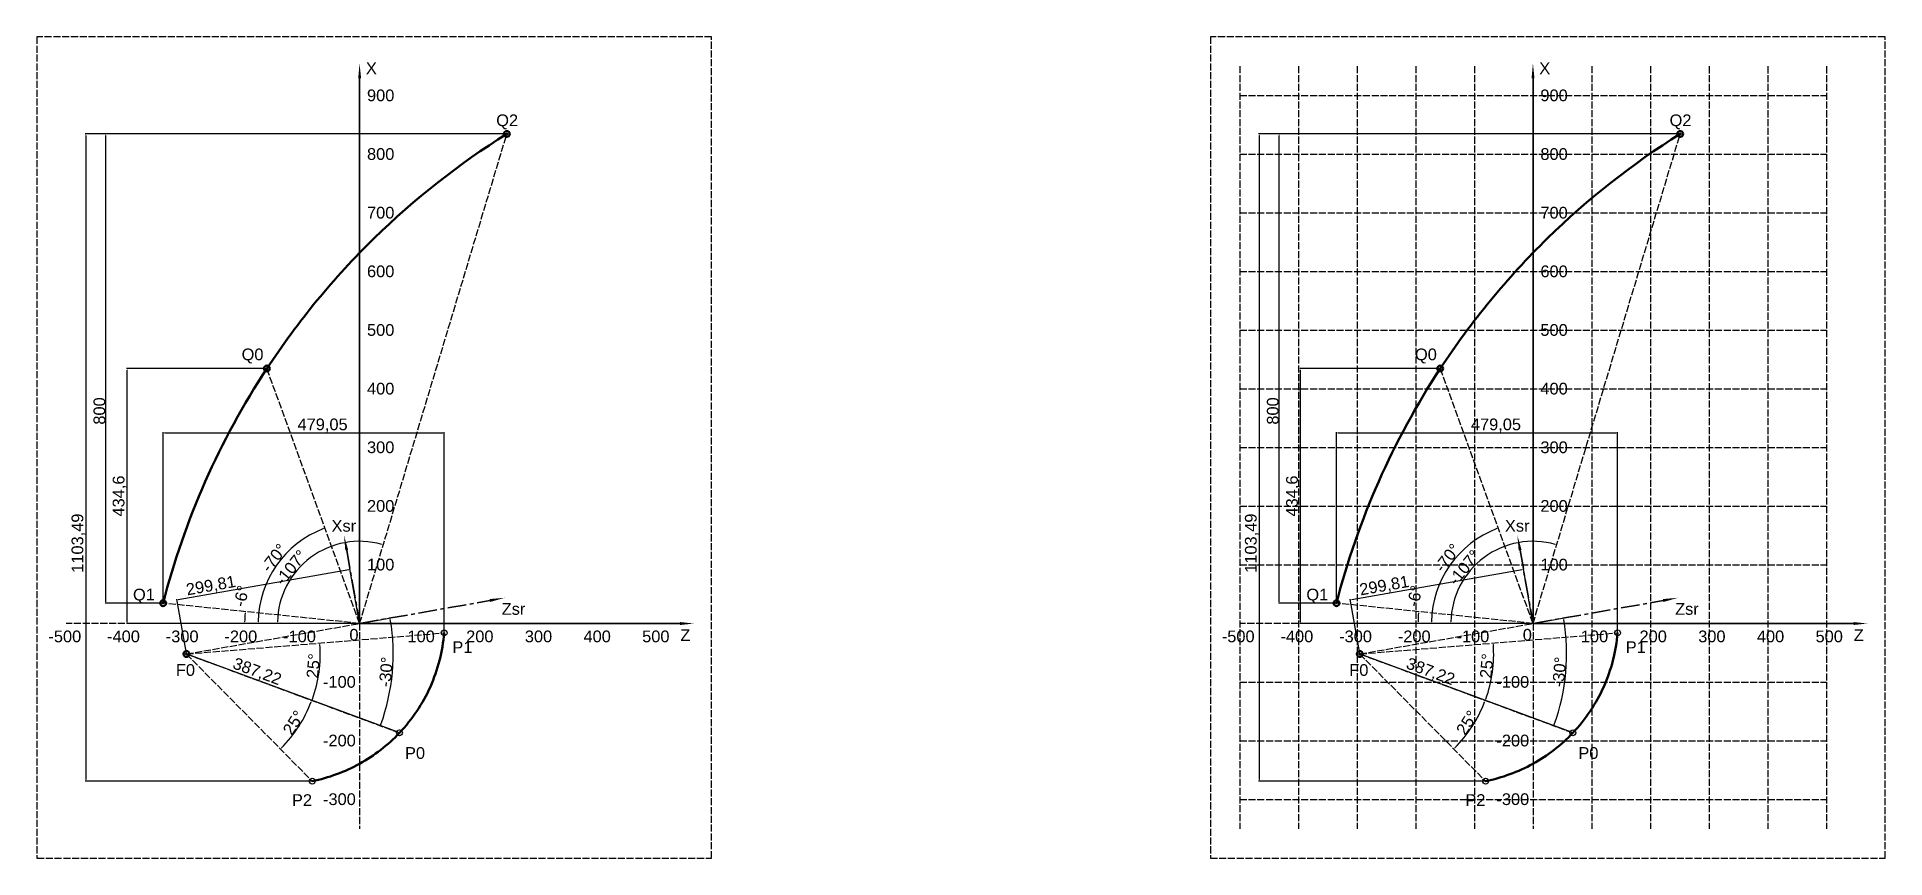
# Model space of a CAD drawing. Header units: millimetres. Extents: x 119 to 3269, y 1702 to 3102.
import ezdxf

# ---------------------------------------------------------------- set-up
doc = ezdxf.new("R2010")
doc.units = ezdxf.units.MM
doc.header["$PDMODE"] = 32
doc.header["$PDSIZE"] = 10
doc.linetypes.add('ACAD_ISO02W100', pattern=[15, 12, -3])
doc.linetypes.add('осевая', pattern=[50.8, 31.75, -6.35, 6.35, -6.35])
doc.styles.get("Standard").update_dxf_attribs({"font": 'arial.ttf'})
doc.styles.add('Аннотативный', font='arial.ttf')
doc.dimstyles.new('ISO-25', dxfattribs={"dimtxt": 2.5, "dimasz": 2.5, "dimexe": 1.25, "dimexo": 0.625, "dimtad": 1, "dimtxsty": 'Standard', "dimcen": 2.5, "dimadec": 0, "dimazin": 0, "dimtfac": 1, "dimtmove": 0, "dimatfit": 3, "dimfxl": 1, "dimarcsym": 0})

# ---------------------------------------------------------------- blocks, each defined once
blk = doc.blocks.new('*D1')
at = {"color": 0, "linetype": 'ByBlock', "lineweight": -2, "transparency": 16777216}
blk.add_arc((2669.2, 2102.3), 196.1, 174.8337, 179.2551, dxfattribs=at)
at = {"color": 0, "linetype": 'ByBlock', "transparency": 16777216}
for points in [[(2473.5, 2120), (2474.3, 2120), (2474.1, 2122.5)], [(2473.5, 2104.9), (2472.7, 2104.9), (2473.1, 2102.4)]]:
    blk.add_solid(points, dxfattribs=at)
at = {"layer": 'Defpoints', "color": 0, "linetype": 'ByBlock', "transparency": 16777216}
for p in [(2334.2, 2136.9), (2169.2, 2102.5), (2473.2, 2109.1), (2669.2, 2102.3), (3169.2, 2102.2)]:
    blk.add_point(p, dxfattribs=at)
at = {"color": 0, "linetype": 'ByBlock', "transparency": 16777216, "insert": (2467.6, 2149), "char_height": 2.5, "attachment_point": 5, "rotation": 76.9608}
blk.add_mtext('{\\H8x;-6°}', dxfattribs=at)
blk = doc.blocks.new('*D2')
at = {"color": 0, "linetype": 'ByBlock', "lineweight": -2, "transparency": 16777216}
blk.add_arc((2669.2, 2102.3), 173, 110.8216, 179.1577, dxfattribs=at)
at = {"color": 0, "linetype": 'ByBlock', "transparency": 16777216}
for points in [[(2607.5, 2264.5), (2607.8, 2263.7), (2610, 2264.9)], [(2496.6, 2104.9), (2495.8, 2104.9), (2496.2, 2102.4)]]:
    blk.add_solid(points, dxfattribs=at)
at = {"layer": 'Defpoints', "color": 0, "linetype": 'ByBlock', "transparency": 16777216}
for p in [(2511, 2536.9), (2510.3, 2170.9), (2169.2, 2102.5), (2669.2, 2102.3), (3169.2, 2102.2)]:
    blk.add_point(p, dxfattribs=at)
at = {"color": 0, "linetype": 'ByBlock', "transparency": 16777216, "insert": (2523.2, 2214.1), "char_height": 2.5, "attachment_point": 5, "rotation": 52.5761}
blk.add_mtext('{\\H8x;-70°}', dxfattribs=at)
blk = doc.blocks.new('*D3')
at = {"color": 0, "linetype": 'ByBlock', "lineweight": -2, "transparency": 16777216}
blk.add_arc((2669.2, 2102.3), 140.1, 74.2903, 178.9635, dxfattribs=at)
at = {"color": 0, "linetype": 'ByBlock', "transparency": 16777216}
for points in [[(2707.2, 2237.7), (2707, 2236.9), (2709.5, 2236.6)], [(2529.5, 2104.9), (2528.6, 2104.9), (2529, 2102.4)]]:
    blk.add_solid(points, dxfattribs=at)
at = {"layer": 'Defpoints', "color": 0, "linetype": 'ByBlock', "transparency": 16777216}
for p in [(2920.1, 2936.9), (2623.9, 2235), (2169.2, 2102.5), (2669.2, 2102.3), (3169.2, 2102.2)]:
    blk.add_point(p, dxfattribs=at)
at = {"color": 0, "linetype": 'ByBlock', "transparency": 16777216, "insert": (2552, 2197.6), "char_height": 2.5, "attachment_point": 5, "rotation": 50.8865}
blk.add_mtext('{\\H8x;-107°}', dxfattribs=at)
blk = doc.blocks.new('*D4')
at = {"color": 0, "linetype": 'ByBlock', "lineweight": -2, "transparency": 16777216}
for p, q in [((2919.4, 2936.9), (2235.2, 2936.9)), ((2236.5, 2139.4), (2236.5, 2934.4)), ((2333.5, 2136.9), (2235.2, 2136.9))]:
    blk.add_line(p, q, dxfattribs=at)
at = {"color": 0, "linetype": 'ByBlock', "transparency": 16777216}
for points in [[(2236.1, 2934.4), (2236.9, 2934.4), (2236.5, 2936.9)], [(2236.1, 2139.4), (2236.9, 2139.4), (2236.5, 2136.9)]]:
    blk.add_solid(points, dxfattribs=at)
at = {"layer": 'Defpoints', "color": 0, "linetype": 'ByBlock', "transparency": 16777216}
for p in [(2236.5, 2936.9), (2920.1, 2936.9), (2334.2, 2136.9)]:
    blk.add_point(p, dxfattribs=at)
at = {"color": 0, "linetype": 'ByBlock', "transparency": 16777216, "insert": (2225.7, 2464.6), "char_height": 2.5, "attachment_point": 5, "rotation": 90}
blk.add_mtext('{\\H8x;800}', dxfattribs=at)
blk = doc.blocks.new('*D5')
at = {"color": 0, "linetype": 'ByBlock', "lineweight": -2, "transparency": 16777216}
for p, q in [((2650.5, 2194), (2360.1, 2142.8)), ((2669.1, 2103), (2652.7, 2195.7)), ((2373.8, 2050.9), (2357.4, 2143.6))]:
    blk.add_line(p, q, dxfattribs=at)
at = {"color": 0, "linetype": 'ByBlock', "transparency": 16777216}
for points in [[(2650.4, 2194.4), (2650.5, 2193.6), (2652.9, 2194.5)], [(2360.1, 2143.2), (2360.2, 2142.4), (2357.7, 2142.4)]]:
    blk.add_solid(points, dxfattribs=at)
at = {"layer": 'Defpoints', "color": 0, "linetype": 'ByBlock', "transparency": 16777216}
for p in [(2357.7, 2142.4), (2669.2, 2102.3), (2373.9, 2050.3)]:
    blk.add_point(p, dxfattribs=at)
at = {"color": 0, "linetype": 'ByBlock', "transparency": 16777216, "insert": (2415.9, 2165.5), "char_height": 2.5, "attachment_point": 5, "rotation": 10.004}
blk.add_mtext('{\\H8x;299,81}', dxfattribs=at)
blk = doc.blocks.new('*D6')
at = {"color": 0, "linetype": 'ByBlock', "lineweight": -2, "transparency": 16777216}
for p, q in [((2919.4, 2936.9), (2201.4, 2936.9)), ((2202.6, 2934.4), (2202.6, 1836)), ((2587.7, 1833.5), (2201.4, 1833.5))]:
    blk.add_line(p, q, dxfattribs=at)
at = {"color": 0, "linetype": 'ByBlock', "transparency": 16777216}
for points in [[(2202.2, 2934.4), (2203.1, 2934.4), (2202.6, 2936.9)], [(2202.2, 1836), (2203.1, 1836), (2202.6, 1833.5)]]:
    blk.add_solid(points, dxfattribs=at)
at = {"layer": 'Defpoints', "color": 0, "linetype": 'ByBlock', "transparency": 16777216}
for p in [(2920.1, 2936.9), (2202.6, 1833.5), (2588.3, 1833.5)]:
    blk.add_point(p, dxfattribs=at)
at = {"color": 0, "linetype": 'ByBlock', "transparency": 16777216, "insert": (2190, 2239.2), "char_height": 2.5, "width": 96.726, "attachment_point": 5, "rotation": 90}
blk.add_mtext('{\\H8x;1103,49}', dxfattribs=at)
blk = doc.blocks.new('*D7')
at = {"color": 0, "linetype": 'ByBlock', "lineweight": -2, "transparency": 16777216}
for p, q in [((2510.4, 2536.9), (2271.5, 2536.9)), ((2272.8, 2104.8), (2272.8, 2534.4)), ((2668.5, 2102.3), (2271.5, 2102.3))]:
    blk.add_line(p, q, dxfattribs=at)
at = {"color": 0, "linetype": 'ByBlock', "transparency": 16777216}
for points in [[(2272.3, 2534.4), (2273.2, 2534.4), (2272.8, 2536.9)], [(2272.3, 2104.8), (2273.2, 2104.8), (2272.8, 2102.3)]]:
    blk.add_solid(points, dxfattribs=at)
at = {"layer": 'Defpoints', "color": 0, "linetype": 'ByBlock', "transparency": 16777216}
for p in [(2272.8, 2536.9), (2511, 2536.9), (2669.2, 2102.3)]:
    blk.add_point(p, dxfattribs=at)
at = {"color": 0, "linetype": 'ByBlock', "transparency": 16777216, "insert": (2260.1, 2319.6), "char_height": 2.5, "attachment_point": 5, "rotation": 90}
blk.add_mtext('{\\H8x;434,6}', dxfattribs=at)
blk = doc.blocks.new('*D8')
at = {"color": 0, "linetype": 'ByBlock', "lineweight": -2, "transparency": 16777216}
for p, q in [((2334.2, 2137.6), (2334.2, 2428.5)), ((2336.7, 2427.3), (2810.7, 2427.3)), ((2813.2, 2086.9), (2813.2, 2428.5))]:
    blk.add_line(p, q, dxfattribs=at)
at = {"color": 0, "linetype": 'ByBlock', "transparency": 16777216}
for points in [[(2336.7, 2427.7), (2336.7, 2426.9), (2334.2, 2427.3)], [(2810.7, 2427.7), (2810.7, 2426.9), (2813.2, 2427.3)]]:
    blk.add_solid(points, dxfattribs=at)
at = {"layer": 'Defpoints', "color": 0, "linetype": 'ByBlock', "transparency": 16777216}
for p in [(2813.2, 2427.3), (2334.2, 2136.9), (2813.2, 2086.2)]:
    blk.add_point(p, dxfattribs=at)
at = {"color": 0, "linetype": 'ByBlock', "transparency": 16777216, "insert": (2606, 2439.9), "char_height": 2.5, "attachment_point": 5}
blk.add_mtext('{\\H8x;479,05}', dxfattribs=at)
blk = doc.blocks.new('*D9')
at = {"color": 0, "linetype": 'ByBlock', "lineweight": -2, "transparency": 16777216}
blk.add_arc((2373.9, 2050.3), 227.9, 315.3111, 339.0535, dxfattribs=at)
at = {"color": 0, "linetype": 'ByBlock', "transparency": 16777216}
for points in [[(2586.4, 1968.9), (2587.2, 1968.6), (2587.7, 1971.1)], [(2536.3, 1889.7), (2535.7, 1890.3), (2534.2, 1888.2)]]:
    blk.add_solid(points, dxfattribs=at)
at = {"layer": 'Defpoints', "color": 0, "linetype": 'ByBlock', "transparency": 16777216}
for p in [(2373.9, 2050.3), (2373.9, 2050.3), (2556, 1913.1), (2737, 1915.8), (2588.3, 1833.5)]:
    blk.add_point(p, dxfattribs=at)
at = {"color": 0, "linetype": 'ByBlock', "transparency": 16777216, "insert": (2556.7, 1933.1), "char_height": 2.5, "attachment_point": 5, "rotation": 57.325}
blk.add_mtext('{\\H8x;25°}', dxfattribs=at)
blk = doc.blocks.new('*D10')
at = {"color": 0, "linetype": 'ByBlock', "lineweight": -2, "transparency": 16777216}
blk.add_arc((2373.9, 2050.3), 228.2, 340.3096, 4.0531, dxfattribs=at)
at = {"color": 0, "linetype": 'ByBlock', "transparency": 16777216}
for points in [[(2601.1, 2066.4), (2602, 2066.4), (2601.4, 2068.9)], [(2589.2, 1973.2), (2588.4, 1973.5), (2587.9, 1971)]]:
    blk.add_solid(points, dxfattribs=at)
at = {"layer": 'Defpoints', "color": 0, "linetype": 'ByBlock', "transparency": 16777216}
for p in [(2813.2, 2086.2), (2373.9, 2050.3), (2373.9, 2050.3), (2597.1, 2002.9), (2737, 1915.8)]:
    blk.add_point(p, dxfattribs=at)
at = {"color": 0, "linetype": 'ByBlock', "transparency": 16777216, "insert": (2590.3, 2030), "char_height": 2.5, "attachment_point": 5, "rotation": 84.639}
blk.add_mtext('{\\H8x;25°}', dxfattribs=at)
blk = doc.blocks.new('*D11')
at = {"color": 0, "linetype": 'ByBlock', "lineweight": -2, "transparency": 16777216}
blk.add_line((2669.8, 2102.5), (2722.2, 2111.7), dxfattribs=at)
blk.add_arc((2373.9, 2050.3), 352.5, 340.0883, 9.5976, dxfattribs=at)
at = {"color": 0, "linetype": 'ByBlock', "transparency": 16777216}
for points in [[(2721, 2109), (2721.8, 2109.1), (2721, 2111.5)], [(2705.7, 1930.1), (2704.9, 1930.4), (2704.4, 1927.9)]]:
    blk.add_solid(points, dxfattribs=at)
at = {"layer": 'Defpoints', "color": 0, "linetype": 'ByBlock', "transparency": 16777216}
for p in [(2669.2, 2102.3), (2373.9, 2050.3), (2373.9, 2050.3), (2720.8, 1987.8), (2737, 1915.8)]:
    blk.add_point(p, dxfattribs=at)
at = {"color": 0, "linetype": 'ByBlock', "transparency": 16777216, "insert": (2714.1, 2019.6), "char_height": 2.5, "attachment_point": 5, "rotation": 84.8429}
blk.add_mtext('{\\H8x;-30°}', dxfattribs=at)
blk = doc.blocks.new('*D12')
at = {"color": 0, "linetype": 'ByBlock', "lineweight": -2, "transparency": 16777216}
for p, q in [((2374.1, 2050.9), (2374.3, 2051.4)), ((2734.7, 1916.7), (2376.3, 2049.4)), ((2737.3, 1916.4), (2737.5, 1917))]:
    blk.add_line(p, q, dxfattribs=at)
at = {"color": 0, "linetype": 'ByBlock', "transparency": 16777216}
for points in [[(2376.4, 2049.8), (2376.1, 2049), (2373.9, 2050.3)], [(2734.8, 1917.1), (2734.5, 1916.3), (2737, 1915.8)]]:
    blk.add_solid(points, dxfattribs=at)
at = {"layer": 'Defpoints', "color": 0, "linetype": 'ByBlock', "transparency": 16777216}
for p in [(2373.9, 2050.3), (2373.9, 2050.3), (2737, 1915.8)]:
    blk.add_point(p, dxfattribs=at)
at = {"color": 0, "linetype": 'ByBlock', "transparency": 16777216, "insert": (2494.1, 2019.2), "char_height": 2.5, "attachment_point": 5, "rotation": 339.6819}
blk.add_mtext('{\\H8x;387,22}', dxfattribs=at)
blk = doc.blocks.new('*D13')
at = {"color": 0, "linetype": 'ByBlock', "lineweight": -2, "transparency": 16777216}
blk.add_arc((669.2, 2102.3), 196.1, 174.8337, 179.2551, dxfattribs=at)
at = {"color": 0, "linetype": 'ByBlock', "transparency": 16777216}
for points in [[(473.5, 2120), (474.3, 2120), (474.1, 2122.5)], [(473.5, 2104.9), (472.7, 2104.9), (473.1, 2102.4)]]:
    blk.add_solid(points, dxfattribs=at)
at = {"layer": 'Defpoints', "color": 0, "linetype": 'ByBlock', "transparency": 16777216}
for p in [(334.2, 2136.9), (169.2, 2102.5), (473.2, 2109.1), (669.2, 2102.3), (1169.2, 2102.2)]:
    blk.add_point(p, dxfattribs=at)
at = {"color": 0, "linetype": 'ByBlock', "transparency": 16777216, "insert": (467.6, 2149), "char_height": 2.5, "attachment_point": 5, "rotation": 76.9608}
blk.add_mtext('{\\H8x;-6°}', dxfattribs=at)
blk = doc.blocks.new('*D14')
at = {"color": 0, "linetype": 'ByBlock', "lineweight": -2, "transparency": 16777216}
blk.add_arc((669.2, 2102.3), 173, 110.8216, 179.1577, dxfattribs=at)
at = {"color": 0, "linetype": 'ByBlock', "transparency": 16777216}
for points in [[(607.5, 2264.5), (607.8, 2263.7), (610, 2264.9)], [(496.6, 2104.9), (495.8, 2104.9), (496.2, 2102.4)]]:
    blk.add_solid(points, dxfattribs=at)
at = {"layer": 'Defpoints', "color": 0, "linetype": 'ByBlock', "transparency": 16777216}
for p in [(511, 2536.9), (510.3, 2170.9), (169.2, 2102.5), (669.2, 2102.3), (1169.2, 2102.2)]:
    blk.add_point(p, dxfattribs=at)
at = {"color": 0, "linetype": 'ByBlock', "transparency": 16777216, "insert": (523.2, 2214.1), "char_height": 2.5, "attachment_point": 5, "rotation": 52.5761}
blk.add_mtext('{\\H8x;-70°}', dxfattribs=at)
blk = doc.blocks.new('*D15')
at = {"color": 0, "linetype": 'ByBlock', "lineweight": -2, "transparency": 16777216}
blk.add_arc((669.2, 2102.3), 140.1, 74.2903, 178.9635, dxfattribs=at)
at = {"color": 0, "linetype": 'ByBlock', "transparency": 16777216}
for points in [[(707.2, 2237.7), (707, 2236.9), (709.5, 2236.6)], [(529.5, 2104.9), (528.6, 2104.9), (529, 2102.4)]]:
    blk.add_solid(points, dxfattribs=at)
at = {"layer": 'Defpoints', "color": 0, "linetype": 'ByBlock', "transparency": 16777216}
for p in [(920.1, 2936.9), (623.9, 2235), (169.2, 2102.5), (669.2, 2102.3), (1169.2, 2102.2)]:
    blk.add_point(p, dxfattribs=at)
at = {"color": 0, "linetype": 'ByBlock', "transparency": 16777216, "insert": (552, 2197.6), "char_height": 2.5, "attachment_point": 5, "rotation": 50.8865}
blk.add_mtext('{\\H8x;-107°}', dxfattribs=at)
blk = doc.blocks.new('*D16')
at = {"color": 0, "linetype": 'ByBlock', "lineweight": -2, "transparency": 16777216}
for p, q in [((919.4, 2936.9), (235.2, 2936.9)), ((236.5, 2139.4), (236.5, 2934.4)), ((333.5, 2136.9), (235.2, 2136.9))]:
    blk.add_line(p, q, dxfattribs=at)
at = {"color": 0, "linetype": 'ByBlock', "transparency": 16777216}
for points in [[(236.1, 2934.4), (236.9, 2934.4), (236.5, 2936.9)], [(236.1, 2139.4), (236.9, 2139.4), (236.5, 2136.9)]]:
    blk.add_solid(points, dxfattribs=at)
at = {"layer": 'Defpoints', "color": 0, "linetype": 'ByBlock', "transparency": 16777216}
for p in [(236.5, 2936.9), (920.1, 2936.9), (334.2, 2136.9)]:
    blk.add_point(p, dxfattribs=at)
at = {"color": 0, "linetype": 'ByBlock', "transparency": 16777216, "insert": (225.7, 2464.6), "char_height": 2.5, "attachment_point": 5, "rotation": 90}
blk.add_mtext('{\\H8x;800}', dxfattribs=at)
blk = doc.blocks.new('*D17')
at = {"color": 0, "linetype": 'ByBlock', "lineweight": -2, "transparency": 16777216}
for p, q in [((650.5, 2194), (360.1, 2142.8)), ((669.1, 2103), (652.7, 2195.7)), ((373.8, 2050.9), (357.4, 2143.6))]:
    blk.add_line(p, q, dxfattribs=at)
at = {"color": 0, "linetype": 'ByBlock', "transparency": 16777216}
for points in [[(650.4, 2194.4), (650.5, 2193.6), (652.9, 2194.5)], [(360.1, 2143.2), (360.2, 2142.4), (357.7, 2142.4)]]:
    blk.add_solid(points, dxfattribs=at)
at = {"layer": 'Defpoints', "color": 0, "linetype": 'ByBlock', "transparency": 16777216}
for p in [(357.7, 2142.4), (669.2, 2102.3), (373.9, 2050.3)]:
    blk.add_point(p, dxfattribs=at)
at = {"color": 0, "linetype": 'ByBlock', "transparency": 16777216, "insert": (415.9, 2165.5), "char_height": 2.5, "attachment_point": 5, "rotation": 10.004}
blk.add_mtext('{\\H8x;299,81}', dxfattribs=at)
blk = doc.blocks.new('*D18')
at = {"color": 0, "linetype": 'ByBlock', "lineweight": -2, "transparency": 16777216}
for p, q in [((919.4, 2936.9), (201.4, 2936.9)), ((202.6, 2934.4), (202.6, 1836)), ((587.7, 1833.5), (201.4, 1833.5))]:
    blk.add_line(p, q, dxfattribs=at)
at = {"color": 0, "linetype": 'ByBlock', "transparency": 16777216}
for points in [[(202.2, 2934.4), (203.1, 2934.4), (202.6, 2936.9)], [(202.2, 1836), (203.1, 1836), (202.6, 1833.5)]]:
    blk.add_solid(points, dxfattribs=at)
at = {"layer": 'Defpoints', "color": 0, "linetype": 'ByBlock', "transparency": 16777216}
for p in [(920.1, 2936.9), (202.6, 1833.5), (588.3, 1833.5)]:
    blk.add_point(p, dxfattribs=at)
at = {"color": 0, "linetype": 'ByBlock', "transparency": 16777216, "insert": (190, 2239.2), "char_height": 2.5, "width": 96.726, "attachment_point": 5, "rotation": 90}
blk.add_mtext('{\\H8x;1103,49}', dxfattribs=at)
blk = doc.blocks.new('*D19')
at = {"color": 0, "linetype": 'ByBlock', "lineweight": -2, "transparency": 16777216}
for p, q in [((510.4, 2536.9), (271.5, 2536.9)), ((272.8, 2104.8), (272.8, 2534.4)), ((668.5, 2102.3), (271.5, 2102.3))]:
    blk.add_line(p, q, dxfattribs=at)
at = {"color": 0, "linetype": 'ByBlock', "transparency": 16777216}
for points in [[(272.3, 2534.4), (273.2, 2534.4), (272.8, 2536.9)], [(272.3, 2104.8), (273.2, 2104.8), (272.8, 2102.3)]]:
    blk.add_solid(points, dxfattribs=at)
at = {"layer": 'Defpoints', "color": 0, "linetype": 'ByBlock', "transparency": 16777216}
for p in [(272.8, 2536.9), (511, 2536.9), (669.2, 2102.3)]:
    blk.add_point(p, dxfattribs=at)
at = {"color": 0, "linetype": 'ByBlock', "transparency": 16777216, "insert": (260.1, 2319.6), "char_height": 2.5, "attachment_point": 5, "rotation": 90}
blk.add_mtext('{\\H8x;434,6}', dxfattribs=at)
blk = doc.blocks.new('*D20')
at = {"color": 0, "linetype": 'ByBlock', "lineweight": -2, "transparency": 16777216}
for p, q in [((334.2, 2137.6), (334.2, 2428.5)), ((336.7, 2427.3), (810.7, 2427.3)), ((813.2, 2086.9), (813.2, 2428.5))]:
    blk.add_line(p, q, dxfattribs=at)
at = {"color": 0, "linetype": 'ByBlock', "transparency": 16777216}
for points in [[(336.7, 2427.7), (336.7, 2426.9), (334.2, 2427.3)], [(810.7, 2427.7), (810.7, 2426.9), (813.2, 2427.3)]]:
    blk.add_solid(points, dxfattribs=at)
at = {"layer": 'Defpoints', "color": 0, "linetype": 'ByBlock', "transparency": 16777216}
for p in [(813.2, 2427.3), (334.2, 2136.9), (813.2, 2086.2)]:
    blk.add_point(p, dxfattribs=at)
at = {"color": 0, "linetype": 'ByBlock', "transparency": 16777216, "insert": (606, 2439.9), "char_height": 2.5, "attachment_point": 5}
blk.add_mtext('{\\H8x;479,05}', dxfattribs=at)
blk = doc.blocks.new('*D21')
at = {"color": 0, "linetype": 'ByBlock', "lineweight": -2, "transparency": 16777216}
blk.add_arc((373.9, 2050.3), 227.9, 315.3111, 339.0535, dxfattribs=at)
at = {"color": 0, "linetype": 'ByBlock', "transparency": 16777216}
for points in [[(586.4, 1968.9), (587.2, 1968.6), (587.7, 1971.1)], [(536.3, 1889.7), (535.7, 1890.3), (534.2, 1888.2)]]:
    blk.add_solid(points, dxfattribs=at)
at = {"layer": 'Defpoints', "color": 0, "linetype": 'ByBlock', "transparency": 16777216}
for p in [(373.9, 2050.3), (373.9, 2050.3), (556, 1913.1), (737, 1915.8), (588.3, 1833.5)]:
    blk.add_point(p, dxfattribs=at)
at = {"color": 0, "linetype": 'ByBlock', "transparency": 16777216, "insert": (556.7, 1933.1), "char_height": 2.5, "attachment_point": 5, "rotation": 57.325}
blk.add_mtext('{\\H8x;25°}', dxfattribs=at)
blk = doc.blocks.new('*D22')
at = {"color": 0, "linetype": 'ByBlock', "lineweight": -2, "transparency": 16777216}
blk.add_arc((373.9, 2050.3), 228.2, 340.3096, 4.0531, dxfattribs=at)
at = {"color": 0, "linetype": 'ByBlock', "transparency": 16777216}
for points in [[(601.1, 2066.4), (602, 2066.4), (601.4, 2068.9)], [(589.2, 1973.2), (588.4, 1973.5), (587.9, 1971)]]:
    blk.add_solid(points, dxfattribs=at)
at = {"layer": 'Defpoints', "color": 0, "linetype": 'ByBlock', "transparency": 16777216}
for p in [(813.2, 2086.2), (373.9, 2050.3), (373.9, 2050.3), (597.1, 2002.9), (737, 1915.8)]:
    blk.add_point(p, dxfattribs=at)
at = {"color": 0, "linetype": 'ByBlock', "transparency": 16777216, "insert": (590.3, 2030), "char_height": 2.5, "attachment_point": 5, "rotation": 84.639}
blk.add_mtext('{\\H8x;25°}', dxfattribs=at)
blk = doc.blocks.new('*D23')
at = {"color": 0, "linetype": 'ByBlock', "lineweight": -2, "transparency": 16777216}
blk.add_line((669.8, 2102.5), (722.2, 2111.7), dxfattribs=at)
blk.add_arc((373.9, 2050.3), 352.5, 340.0883, 9.5976, dxfattribs=at)
at = {"color": 0, "linetype": 'ByBlock', "transparency": 16777216}
for points in [[(721, 2109), (721.8, 2109.1), (721, 2111.5)], [(705.7, 1930.1), (704.9, 1930.4), (704.4, 1927.9)]]:
    blk.add_solid(points, dxfattribs=at)
at = {"layer": 'Defpoints', "color": 0, "linetype": 'ByBlock', "transparency": 16777216}
for p in [(669.2, 2102.3), (373.9, 2050.3), (373.9, 2050.3), (720.8, 1987.8), (737, 1915.8)]:
    blk.add_point(p, dxfattribs=at)
at = {"color": 0, "linetype": 'ByBlock', "transparency": 16777216, "insert": (714.1, 2019.6), "char_height": 2.5, "attachment_point": 5, "rotation": 84.8429}
blk.add_mtext('{\\H8x;-30°}', dxfattribs=at)
blk = doc.blocks.new('*D24')
at = {"color": 0, "linetype": 'ByBlock', "lineweight": -2, "transparency": 16777216}
for p, q in [((374.1, 2050.9), (374.3, 2051.4)), ((734.7, 1916.7), (376.3, 2049.4)), ((737.3, 1916.4), (737.5, 1917))]:
    blk.add_line(p, q, dxfattribs=at)
at = {"color": 0, "linetype": 'ByBlock', "transparency": 16777216}
for points in [[(376.4, 2049.8), (376.1, 2049), (373.9, 2050.3)], [(734.8, 1917.1), (734.5, 1916.3), (737, 1915.8)]]:
    blk.add_solid(points, dxfattribs=at)
at = {"layer": 'Defpoints', "color": 0, "linetype": 'ByBlock', "transparency": 16777216}
for p in [(373.9, 2050.3), (373.9, 2050.3), (737, 1915.8)]:
    blk.add_point(p, dxfattribs=at)
at = {"color": 0, "linetype": 'ByBlock', "transparency": 16777216, "insert": (494.1, 2019.2), "char_height": 2.5, "attachment_point": 5, "rotation": 339.6819}
blk.add_mtext('{\\H8x;387,22}', dxfattribs=at)

msp = doc.modelspace()

# ---------------------------------------------------------------- linework, layer by layer
at = {"linetype": 'Continuous', "lineweight": 35}
for p, q in [((669.171, 3031.713), (669.167, 2102.347)), ((2669.171, 3031.713), (2669.167, 2102.347)), ((669.167, 2102.347), (1215.467, 2102.218)), ((2669.167, 2102.347), (3215.467, 2102.218))]:
    msp.add_line(p, q, dxfattribs=at)
at = {"linetype": 'ACAD_ISO02W100'}
for p, q in [((2169.166, 3052.347), (2169.167, 1752.347)), ((2269.166, 3052.347), (2269.167, 1752.347)), ((2369.166, 3052.347), (2369.167, 1752.347)), ((2469.166, 3052.347), (2469.167, 1752.347)), ((2569.166, 3052.347), (2569.167, 1752.347)), ((2769.166, 3052.347), (2769.167, 1752.347)), ((2869.166, 3052.324), (2869.167, 1752.324)), ((2969.166, 3052.3), (2969.167, 1752.3)), ((3069.166, 3052.276), (3069.167, 1752.276)), ((3169.166, 3052.252), (3169.167, 1752.252)), ((2169.166, 3002.347), (3169.166, 3002.347)), ((669.167, 2102.347), (920.064, 2936.947)), ((2669.167, 2102.347), (2920.064, 2936.947)), ((2169.166, 2902.347), (3169.166, 2902.347)), ((2169.17, 2802.347), (3169.17, 2802.347)), ((2169.166, 2702.347), (3169.166, 2702.347)), ((2169.169, 2602.347), (3169.169, 2602.347)), ((669.167, 2102.347), (511.04, 2536.947)), ((2669.167, 2102.347), (2511.04, 2536.947)), ((2169.167, 2502.347), (3169.167, 2502.347)), ((2169.168, 2402.347), (3169.168, 2402.347)), ((2169.167, 2302.347), (3169.167, 2302.347)), ((2169.167, 2202.347), (3169.167, 2202.347)), ((2169.167, 2202.347), (3169.167, 2202.347)), ((669.167, 2102.347), (334.167, 2136.947)), ((2669.167, 2102.347), (2334.167, 2136.947)), ((373.911, 2050.265), (813.221, 2086.234)), ((2373.911, 2050.265), (2813.221, 2086.234)), ((373.911, 2050.265), (737.038, 1915.809)), ((373.911, 2050.265), (588.333, 1833.454)), ((2373.911, 2050.265), (2737.038, 1915.809)), ((2373.911, 2050.265), (2588.333, 1833.454)), ((2169.167, 2002.347), (3169.167, 2002.347)), ((2169.167, 1902.347), (3169.167, 1902.347)), ((2169.167, 1802.347), (3169.167, 1802.347))]:
    msp.add_line(p, q, dxfattribs=at)
at = {"linetype": 'ACAD_ISO02W100', "lineweight": 30}
for p, q in [((669.166, 3002.347), (669.167, 1752.347)), ((2669.166, 3002.347), (2669.167, 1752.347)), ((1169.167, 2102.222), (169.167, 2102.473)), ((3169.167, 2102.222), (2169.167, 2102.473))]:
    msp.add_line(p, q, dxfattribs=at)
at = {"linetype": 'осевая', "lineweight": 35}
for p, q in [((647.15, 2227.21), (669.167, 2102.347)), ((2647.15, 2227.21), (2669.167, 2102.347)), ((669.167, 2102.347), (891.117, 2141.483)), ((2669.167, 2102.347), (2891.117, 2141.483))]:
    msp.add_line(p, q, dxfattribs=at)
at = {"linetype": 'ACAD_ISO02W100'}
for points in [[(119.167, 1702.347), (1269.167, 1702.347), (1269.167, 3102.347), (119.167, 3102.347)], [(2119.167, 1702.347), (3269.167, 1702.347), (3269.167, 3102.347), (2119.167, 3102.347)]]:
    msp.add_lwpolyline(points, close=True, dxfattribs=at)
at = {"lineweight": 35}
for points in [[(669.017, 3057.501, 0, 5, 0), (669.171, 3031.713, 0, 0, 0)], [(2669.017, 3057.501, 0, 5, 0), (2669.171, 3031.713, 0, 0, 0)], [(642.52, 2252.58, 0, 5, 0), (647.15, 2227.21, 0, 0, 0)], [(2642.52, 2252.58, 0, 5, 0), (2647.15, 2227.21, 0, 0, 0)], [(916.487, 2146.114, 0, 5, 0), (891.117, 2141.483, 0, 0, 0)], [(2916.487, 2146.114, 0, 5, 0), (2891.117, 2141.483, 0, 0, 0)], [(1239.167, 2102.218, 0, 5, 0), (1215.467, 2102.218, 0, 0, 0)], [(3239.167, 2102.218, 0, 5, 0), (3215.467, 2102.218, 0, 0, 0)]]:
    msp.add_lwpolyline(points, format="xyseb", dxfattribs=at)
at = {"lineweight": 50}
for points in [[(920.064, 2936.947, 0.05399965), (693.889, 2759.099, 0.05399965), (511.04, 2536.947, 0.04113041), (406.123, 2344.235, 0.04113041), (334.167, 2136.947)], [(2920.064, 2936.947, 0.05399965), (2693.889, 2759.099, 0.05399965), (2511.04, 2536.947, 0.04113041), (2406.123, 2344.235, 0.04113041), (2334.167, 2136.947)], [(813.221, 2086.234, -0.08469081), (789.667, 1994.523, -0.08469081), (737.038, 1915.809, -0.07682593), (669.05, 1863.14, -0.07682593), (588.333, 1833.454)], [(2813.221, 2086.234, -0.08469081), (2789.667, 1994.523, -0.08469081), (2737.038, 1915.809, -0.07682593), (2669.05, 1863.14, -0.07682593), (2588.333, 1833.454)]]:
    msp.add_lwpolyline(points, format="xyb", dxfattribs=at)
at = {"linetype": 'ACAD_ISO02W100'}
for points in [[(373.911, 2050.265), (669.167, 2102.347)], [(2373.911, 2050.265), (2669.167, 2102.347)]]:
    msp.add_lwpolyline(points, dxfattribs=at)
for centre in [(373.911, 2050.265), (2373.911, 2050.265)]:
    msp.add_circle(centre, 4.99, dxfattribs=at)
at = {"lineweight": 50}
for p in [(920.064, 2936.947), (2920.064, 2936.947), (511.04, 2536.947), (2511.04, 2536.947), (334.167, 2136.947), (2334.167, 2136.947), (373.917, 2050.287), (2373.917, 2050.287)]:
    msp.add_point(p, dxfattribs=at)
for p in [(813.221, 2086.234), (2813.221, 2086.234), (737.038, 1915.809), (2737.038, 1915.809), (588.333, 1833.454), (2588.333, 1833.454)]:
    msp.add_point(p)

# ---------------------------------------------------------------- texts
at = {"lineweight": 50, "char_height": 20, "attachment_point": 1}
for s, width, insert in [('X', 65.93699, (679.839, 3058.837)), ('X', 65.93699, (2679.839, 3058.837)), ('Q2', 116.96126, (901.939, 2970.245)), ('Q2', 116.96126, (2901.939, 2970.245)), ('Q0', 62.98872, (467.979, 2571.081)), ('Q0', 62.98872, (2467.979, 2571.081)), ('Xsr', 65.93699, (621.247, 2278.78)), ('Xsr', 65.93699, (2621.247, 2278.78)), ('Q1', 54.59526, (282.838, 2161.601)), ('Q1', 54.59526, (2282.838, 2161.601)), ('Zsr', 65.93699, (911.302, 2137.08)), ('Zsr', 65.93699, (2911.302, 2137.08)), ('Z', 65.93699, (1215.789, 2092.412)), ('Z', 65.93699, (3215.789, 2092.412)), ('P1', 69.75603, (827.192, 2071.898)), ('P1', 69.75603, (2827.192, 2071.898)), ('P0', 63.53452, (746.458, 1891.422)), ('P0', 63.53452, (2746.458, 1891.422)), ('P2', 65.93699, (553.823, 1811.211)), ('P2', 65.93699, (2553.823, 1811.211))]:
    msp.add_mtext_dynamic_manual_height_columns(s, width=width, gutter_width=12.5, heights=[0], dxfattribs=dict(at, insert=insert))
at = {"lineweight": 50, "char_height": 20, "width": 21.73373, "attachment_point": 1, "style": 'Аннотативный'}
for s, insert in [('900', (681.717, 3012.741)), ('900', (2681.717, 3012.741)), ('800', (681.717, 2912.741)), ('800', (2681.717, 2912.741)), ('700', (681.717, 2812.741)), ('700', (2681.717, 2812.741)), ('600', (681.717, 2712.741)), ('600', (2681.717, 2712.741)), ('500', (681.717, 2612.741)), ('500', (2681.717, 2612.741)), ('400', (681.717, 2512.741)), ('400', (2681.717, 2512.741)), ('300', (681.717, 2412.741)), ('300', (2681.717, 2412.741)), ('200', (681.717, 2312.741)), ('200', (2681.717, 2312.741)), ('100', (681.717, 2212.741)), ('100', (2681.717, 2212.741)), ('-500', (138.704, 2090.279)), ('-400', (238.704, 2090.279)), ('-300', (338.704, 2090.279)), ('-200', (438.704, 2090.279)), ('-100', (538.704, 2090.279)), ('0', (651.717, 2093.012)), ('100', (750.704, 2090.279)), ('200', (850.704, 2090.279)), ('300', (950.704, 2090.279)), ('400', (1050.704, 2090.279)), ('500', (1150.704, 2090.279)), ('-500', (2138.704, 2090.279)), ('-400', (2238.704, 2090.279)), ('-300', (2338.704, 2090.279)), ('-200', (2438.704, 2090.279)), ('-100', (2538.704, 2090.279)), ('0', (2651.717, 2093.012)), ('100', (2750.704, 2090.279)), ('200', (2850.704, 2090.279)), ('300', (2950.704, 2090.279)), ('400', (3050.704, 2090.279)), ('500', (3150.704, 2090.279)), ('F0', (355.944, 2032.933)), ('F0', (2355.944, 2032.933)), ('-100', (606.717, 2012.741)), ('-100', (2606.717, 2012.741)), ('-200', (606.717, 1912.741)), ('-200', (2606.717, 1912.741)), ('-300', (606.717, 1812.741)), ('-300', (2606.717, 1812.741))]:
    msp.add_mtext(s, dxfattribs=dict(at, insert=insert))

# ---------------------------------------------------------------- dimensions: what is measured, and where the dimension line sits
at = {"linetype": 'ByBlock'}
for base, line1, line2, text, picture, middle in [((623.908, 2234.985), ((669.167, 2102.347), (920.064, 2936.947)), ((1169.167, 2102.222), (169.167, 2102.473)), '{\\H8x;-<>}', '*D15', (560.428, 2190.76)), ((2623.908, 2234.985), ((2669.167, 2102.347), (2920.064, 2936.947)), ((3169.167, 2102.222), (2169.167, 2102.473)), '{\\H8x;-<>}', '*D3', (2560.428, 2190.76)), ((510.318, 2170.907), ((1169.167, 2102.222), (169.167, 2102.473)), ((669.167, 2102.347), (511.04, 2536.947)), '{\\H8x;-<>}', '*D14', (531.767, 2207.489)), ((2510.318, 2170.907), ((3169.167, 2102.222), (2169.167, 2102.473)), ((2669.167, 2102.347), (2511.04, 2536.947)), '{\\H8x;-<>}', '*D2', (2531.767, 2207.489)), ((473.207, 2109.106), ((669.167, 2102.347), (334.167, 2136.947)), ((1169.167, 2102.222), (169.167, 2102.473)), '{\\H8x;-<>}', '*D13', (478.147, 2146.585)), ((2473.207, 2109.106), ((2669.167, 2102.347), (2334.167, 2136.947)), ((3169.167, 2102.222), (2169.167, 2102.473)), '{\\H8x;-<>}', '*D1', (2478.147, 2146.585)), ((597.138, 2002.877), ((373.911, 2050.265), (813.221, 2086.234)), ((373.911, 2050.265), (737.038, 1915.809)), '{\\H8x;<>}', '*D22', (601.114, 2028.944)), ((2597.138, 2002.877), ((2373.911, 2050.265), (2813.221, 2086.234)), ((2373.911, 2050.265), (2737.038, 1915.809)), '{\\H8x;<>}', '*D10', (2601.114, 2028.944)), ((555.987, 1913.139), ((373.911, 2050.265), (737.038, 1915.809)), ((373.911, 2050.265), (588.333, 1833.454)), '{\\H8x;<>}', '*D21', (565.776, 1927.207)), ((2555.987, 1913.139), ((2373.911, 2050.265), (2737.038, 1915.809)), ((2373.911, 2050.265), (2588.333, 1833.454)), '{\\H8x;<>}', '*D9', (2565.776, 1927.207))]:
    dim = msp.add_angular_dim_2l(base=base, line1=line1, line2=line2, text=text, dimstyle='ISO-25', dxfattribs=at)
    dim.commit()
    dim.dimension.update_dxf_attribs({"geometry": picture, "text_midpoint": middle, "dimtype": 162})
for base, p1, p2, angle, picture, middle, dimtype in [((202.642, 1833.454), (920.064, 2936.947), (588.333, 1833.454), 90, '*D18', (202.642, 2239.227), 160), ((236.493, 2936.947), (334.167, 2136.947), (920.064, 2936.947), 90, '*D16', (236.493, 2464.625), 160), ((2202.642, 1833.454), (2920.064, 2936.947), (2588.333, 1833.454), 90, '*D6', (2202.642, 2239.227), 160), ((2236.493, 2936.947), (2334.167, 2136.947), (2920.064, 2936.947), 90, '*D4', (2236.493, 2464.625), 160), ((357.663, 2142.374), (669.167, 2102.347), (373.911, 2050.265), 190.003989, '*D17', (418.12, 2153.039), 161), ((2357.663, 2142.374), (2669.167, 2102.347), (2373.911, 2050.265), 190.003989, '*D5', (2418.12, 2153.039), 161), ((373.911, 2050.265), (737.038, 1915.809), (373.911, 2050.265), 159.68189, '*D24', (489.759, 2007.369), 161), ((2373.911, 2050.265), (2737.038, 1915.809), (2373.911, 2050.265), 159.68189, '*D12', (2489.759, 2007.369), 161)]:
    dim = msp.add_linear_dim(base=base, p1=p1, p2=p2, angle=angle, text='{\\H8x;<>}', dimstyle='ISO-25', dxfattribs=at)
    dim.commit()
    dim.dimension.update_dxf_attribs({"geometry": picture, "text_midpoint": middle, "dimtype": dimtype})
for base, p1, p2, picture, middle in [((272.752, 2536.947), (669.167, 2102.347), (511.04, 2536.947), '*D19', (260.108, 2319.647)), ((2272.752, 2536.947), (2669.167, 2102.347), (2511.04, 2536.947), '*D7', (2260.108, 2319.647))]:
    dim = msp.add_linear_dim(base=base, p1=p1, p2=p2, angle=90, text='{\\H8x;<>}', dimstyle='ISO-25', dxfattribs=at)
    dim.commit()
    dim.dimension.update_dxf_attribs({"geometry": picture, "text_midpoint": middle})
for base, p1, p2, picture, middle in [((813.221, 2427.29), (334.167, 2136.947), (813.221, 2086.234), '*D20', (605.965, 2427.29)), ((2813.221, 2427.29), (2334.167, 2136.947), (2813.221, 2086.234), '*D8', (2605.965, 2427.29))]:
    dim = msp.add_linear_dim(base=base, p1=p1, p2=p2, text='{\\H8x;<>}', dimstyle='ISO-25', dxfattribs=at)
    dim.commit()
    dim.dimension.update_dxf_attribs({"geometry": picture, "text_midpoint": middle, "dimtype": 160})
for base, line1, line2, picture, middle in [((720.788, 1987.784), ((373.911, 2050.265), (669.167, 2102.347)), ((373.911, 2050.265), (737.038, 1915.809)), '*D23', (714.144, 2019.558)), ((2720.788, 1987.784), ((2373.911, 2050.265), (2669.167, 2102.347)), ((2373.911, 2050.265), (2737.038, 1915.809)), '*D11', (2714.144, 2019.558))]:
    dim = msp.add_angular_dim_2l(base=base, line1=line1, line2=line2, text='{\\H8x;-<>}', dimstyle='ISO-25', dxfattribs=at)
    dim.commit()
    dim.dimension.update_dxf_attribs({"geometry": picture, "text_midpoint": middle})

doc.saveas('drawing.dxf')
